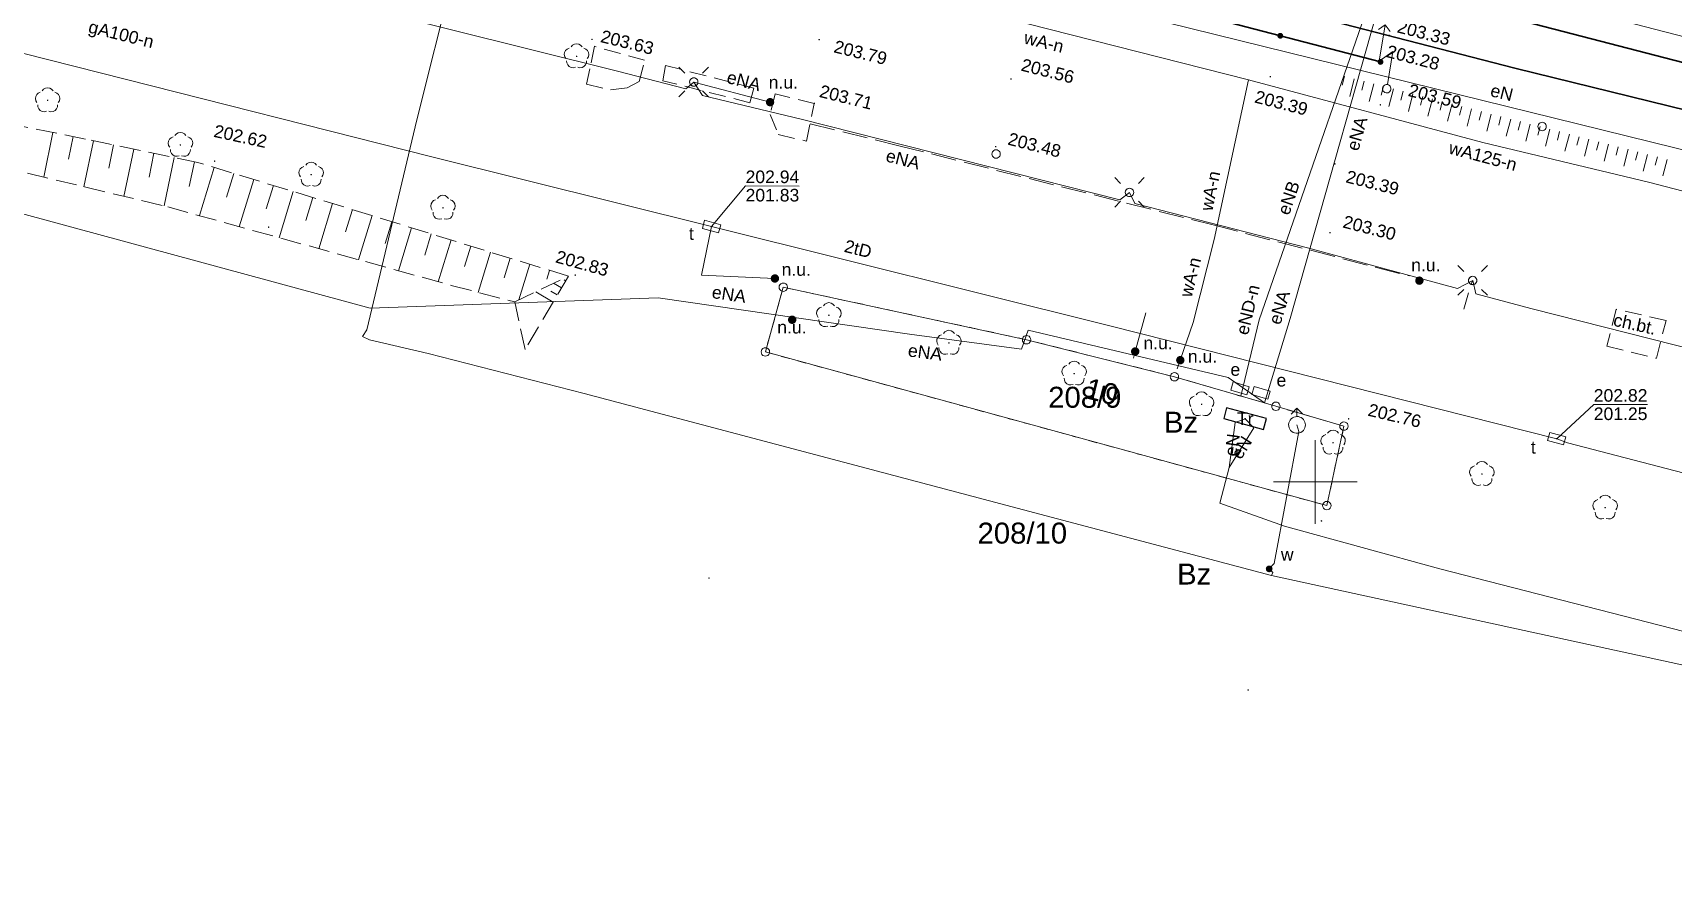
# Model space of a CAD drawing. Extents: x 0 to 7423283, y 0 to 5548300.
# Drawn here: x 7422473.5 to 7422571.3, y 5547626.6 to 5547676.8 of the extents above; entities that cross this region are included whole.
import ezdxf
from ezdxf.enums import TextEntityAlignment as Align

# ---------------------------------------------------------------- set-up
doc = ezdxf.new("R2010")
doc.units = 0
doc.header["$PDSIZE"] = 0.75
for name, pattern in [('PRZER1-1', [2, 1, -1]), ('PRZER2-1', [3, 2, -1]), ('PRZER2_5-1', [3.5, 2.5, -1]), ('PRZER3-1', [4, 3, -1])]:
    doc.linetypes.add(name, pattern=pattern)
doc.layers.get('0').update_dxf_attribs({"linetype": 'CONTINUOUS', "lineweight": 13})
for name, color, linetype, lineweight in [('BUBZ02', 7, 'PRZER2_5-1', 18), ('GEPADR', 7, 'CONTINUOUS', 18), ('GEPADR_O', 7, 'CONTINUOUS', 18), ('GSLKOC', 7, 'CONTINUOUS', 18), ('GSLKOU', 7, 'CONTINUOUS', 18), ('KTCR02', 7, 'PRZER2-1', 18), ('KTCR02_O', 7, 'PRZER2-1', 18), ('KTOK05_01', 7, 'CONTINUOUS', 35), ('KTTR03', 7, 'CONTINUOUS', 35), ('RTPW02', 7, 'CONTINUOUS', 13), ('RTPW02_O', 7, 'CONTINUOUS', 13), ('SUSM', 7, 'CONTINUOUS', 18)]:
    doc.layers.add(name, color=color, linetype=linetype, lineweight=lineweight)
for name, color, linetype, lineweight, true_color in [('EGBD03', 7, 'CONTINUOUS', 18, 0x008000), ('EGBD03_O', 7, 'CONTINUOUS', 18, 0x008000), ('EGBP04', 7, 'CONTINUOUS', 18, 0x008000), ('EGBU01', 7, 'PRZER1-1', 18, 0x008000), ('EGBU01_O', 7, 'PRZER1-1', 18, 0x008000), ('OBOP02', 7, 'CONTINUOUS', 18, 0x008000), ('SUPE04', 1, 'CONTINUOUS', 18, 0xff0000), ('SUPE04_O', 1, 'CONTINUOUS', 18, 0xff0000), ('SUPG05', 7, 'CONTINUOUS', 18, 0xbfbf00), ('SUPG05_O', 7, 'CONTINUOUS', 18, 0xbfbf00), ('SUPK03', 7, 'CONTINUOUS', 18, 0x803300), ('SUPT01', 7, 'CONTINUOUS', 18, 0xff9100), ('SUPT01_O', 7, 'CONTINUOUS', 18, 0xff9100), ('SUPW03', 5, 'CONTINUOUS', 18, 0x0000ff), ('SUPW03_O', 5, 'CONTINUOUS', 18, 0x0000ff), ('SUUS02', 7, 'CONTINUOUS', 18, 0x0a0909), ('SUUS12', 7, 'CONTINUOUS', 25, 0x0a0909), ('SUUS12_O', 7, 'CONTINUOUS', 25, 0x0a0909), ('SUUS15', 7, 'CONTINUOUS', 18, 0xff9100), ('SUUS15_O', 7, 'CONTINUOUS', 18, 0xff9100), ('SUUS18_01', 7, 'CONTINUOUS', 18, 0x0a0909), ('SUUS18_01_O', 7, 'CONTINUOUS', 18, 0x0a0909), ('SUXX_01', 7, 'CONTINUOUS', 18, 0x0a0909)]:
    doc.layers.add(name, color=color, linetype=linetype, lineweight=lineweight, true_color=true_color)
for name, color, linetype, true_color in [('GUPEUB', 7, 'CONTINUOUS', 0x0a0909), ('SUPS01_07', 7, 'CONTINUOUS', 0xff9100), ('SUPS01_07_O', 7, 'CONTINUOUS', 0xff9100), ('SUUS25', 7, 'CONTINUOUS', 0x0a0909), ('SUUS25_O', 7, 'CONTINUOUS', 0x0a0909), ('SUUS30_01', 7, 'CONTINUOUS', 0x0a0909), ('SUUS30_01_O', 7, 'CONTINUOUS', 0x0a0909)]:
    doc.layers.add(name, color=color, linetype=linetype, true_color=true_color)
doc.styles.add('GEO-INFO', font='Arial')

# ---------------------------------------------------------------- blocks, each defined once
blk = doc.blocks.new('EPPGS')
at = {"color": 0}
blk.add_lwpolyline([(0.5, 0), (0.475528, -0.154508), (0.404508, -0.293893), (0.293893, -0.404508), (0.154508, -0.475528), (0, -0.5), (-0.154508, -0.475528), (-0.293893, -0.404508), (-0.404508, -0.293893), (-0.475528, -0.154508), (-0.5, 0), (-0.475528, 0.154508), (-0.404508, 0.293893), (-0.293893, 0.404508), (-0.154508, 0.475528), (0, 0.5), (0.154508, 0.475528), (0.293893, 0.404508), (0.404508, 0.293893), (0.475528, 0.154508)], close=True, dxfattribs=at)
blk = doc.blocks.new('EPPGN')
blk.add_hatch(color=0).paths.add_polyline_path([(-0.09, 0), (-0.085595, -0.027812), (-0.072812, -0.052901), (-0.052901, -0.072812), (-0.027812, -0.085595), (0, -0.09), (0.027812, -0.085595), (0.052901, -0.072812), (0.072812, -0.052901), (0.085595, -0.027812), (0.09, 0), (0.085595, 0.027812), (0.072812, 0.052901), (0.052901, 0.072812), (0.027812, 0.085595), (0, 0.09), (-0.027812, 0.085595), (-0.052901, 0.072812), (-0.072812, 0.052901), (-0.085595, 0.027812)])
blk = doc.blocks.new('POINT')
at = {"color": 0}
blk.add_point((0, 0), dxfattribs=at)
blk = doc.blocks.new('KOLO')
blk.add_hatch(color=0).paths.add_polyline_path([(0, 0.5), (-0.12941, 0.482963), (-0.25, 0.433013), (-0.353553, 0.353553), (-0.433013, 0.25), (-0.482963, 0.12941), (-0.5, 0), (-0.482963, -0.12941), (-0.433013, -0.25), (-0.353553, -0.353553), (-0.25, -0.433013), (-0.12941, -0.482963), (0, -0.5), (0.12941, -0.482963), (0.25, -0.433013), (0.353553, -0.353553), (0.433013, -0.25), (0.482963, -0.12941), (0.5, 0), (0.482963, 0.12941), (0.433013, 0.25), (0.353553, 0.353553), (0.25, 0.433013), (0.12941, 0.482963)])
blk = doc.blocks.new('SPDLP')
blk.add_hatch(color=0).paths.add_polyline_path([(-0.09, 0), (-0.085595, -0.027812), (-0.072812, -0.052901), (-0.052901, -0.072812), (-0.027812, -0.085595), (0, -0.09), (0.027812, -0.085595), (0.052901, -0.072812), (0.072812, -0.052901), (0.085595, -0.027812), (0.09, 0), (0.085595, 0.027812), (0.072812, 0.052901), (0.052901, 0.072812), (0.027812, 0.085595), (0, 0.09), (-0.027812, 0.085595), (-0.052901, 0.072812), (-0.072812, 0.052901), (-0.085595, 0.027812)])
at = {"color": 0}
for points in [[(-1.292703, 0.137547), (-1.355024, 0.389802), (-1.327532, 0.648184), (-1.213525, 0.881678), (-1.026689, 1.062258), (-0.78945, 1.168249), (-0.530282, 1.186929)], [(-0.268652, 1.271938), (-0.048001, 1.40916), (0.20623, 1.462858), (0.463525, 1.426585), (0.693003, 1.304695), (0.867117, 1.11182), (0.964971, 0.871109)], [(1.126667, 0.648554), (1.325358, 0.481106), (1.454989, 0.255912), (1.5, 0), (1.454989, -0.255912), (1.325358, -0.481106), (1.126667, -0.648554)], [(-0.530282, -1.186929), (-0.78945, -1.168249), (-1.026689, -1.062258), (-1.213525, -0.881678), (-1.327532, -0.648184), (-1.355024, -0.389802), (-1.292703, -0.137547)], [(0.964971, -0.871109), (0.867117, -1.11182), (0.693003, -1.304695), (0.463525, -1.426585), (0.20623, -1.462858), (-0.048001, -1.40916), (-0.268652, -1.271938)]]:
    blk.add_lwpolyline(points, dxfattribs=at)
blk = doc.blocks.new('SUSM07_01')
at = {"color": 0}
for points in [[(6.793489, 2.104679), (7.5, 1.4), (6.793489, 0.695321)], [(0.5, 0), (4.5, 0), (3.1, 1.4), (7.5, 1.4)]]:
    blk.add_lwpolyline(points, dxfattribs=at)
blk.add_lwpolyline([(0.5, 0), (0.482963, -0.12941), (0.433013, -0.25), (0.353553, -0.353553), (0.25, -0.433013), (0.12941, -0.482963), (0, -0.5), (-0.12941, -0.482963), (-0.25, -0.433013), (-0.353553, -0.353553), (-0.433013, -0.25), (-0.482963, -0.12941), (-0.5, 0), (-0.482963, 0.12941), (-0.433013, 0.25), (-0.353553, 0.353553), (-0.25, 0.433013), (-0.12941, 0.482963), (0, 0.5), (0.12941, 0.482963), (0.25, 0.433013), (0.353553, 0.353553), (0.433013, 0.25), (0.482963, 0.12941)], close=True, dxfattribs=at)
blk = doc.blocks.new('PROSTOKAT2-1_PELNY')
at = {"color": 0}
blk.add_lwpolyline([(1, 0.5), (1, -0.5), (-1, -0.5), (-1, 0.5)], close=True, dxfattribs=at)
blk = doc.blocks.new('SZAFA1')
at = {"color": 0}
blk.add_lwpolyline([(-1, -0.5), (-1, 0.5), (1, 0.5), (1, -0.5)], close=True, dxfattribs=at)
blk = doc.blocks.new('PION_C')
at = {"color": 0}
blk.add_lwpolyline([(0, 0.5), (0, -0.5)], dxfattribs=at)
blk = doc.blocks.new('OKRAG_PELNY')
at = {"color": 0}
blk.add_lwpolyline([(0.5, 0), (0.482963, -0.12941), (0.433013, -0.25), (0.353553, -0.353553), (0.25, -0.433013), (0.12941, -0.482963), (0, -0.5), (-0.12941, -0.482963), (-0.25, -0.433013), (-0.353553, -0.353553), (-0.433013, -0.25), (-0.482963, -0.12941), (-0.5, 0), (-0.482963, 0.12941), (-0.433013, 0.25), (-0.353553, 0.353553), (-0.25, 0.433013), (-0.12941, 0.482963), (0, 0.5), (0.12941, 0.482963), (0.25, 0.433013), (0.353553, 0.353553), (0.433013, 0.25), (0.482963, 0.12941)], close=True, dxfattribs=at)
blk = doc.blocks.new('SUSM01_01')
at = {"color": 0}
for points in [[(-0.353553, 0.353553), (-0.212132, 0.212132)], [(0.353553, 0.353553), (0.212132, 0.212132)], [(-0.353553, -0.353553), (-0.212132, -0.212132)], [(0.353553, -0.353553), (0.212132, -0.212132)]]:
    blk.add_lwpolyline(points, dxfattribs=at)
blk.add_lwpolyline([(0.1, 0), (0.093969, -0.034202), (0.076604, -0.064279), (0.05, -0.086603), (0.025882, -0.096593), (0, -0.1), (-0.025882, -0.096593), (-0.05, -0.086603), (-0.073305, -0.068017), (-0.090097, -0.043388), (-0.098883, -0.014904), (-0.098883, 0.014904), (-0.090097, 0.043388), (-0.073305, 0.068017), (-0.05, 0.086603), (-0.022252, 0.097493), (0.007473, 0.09972), (0.036534, 0.093087), (0.062349, 0.078183), (0.082624, 0.056332), (0.095557, 0.029476)], close=True, dxfattribs=at)
blk = doc.blocks.new('SUUS02')
at = {"color": 0}
blk.add_lwpolyline([(1, 0), (0.984808, -0.173648), (0.939693, -0.34202), (0.866025, -0.5), (0.766044, -0.642788), (0.642788, -0.766044), (0.5, -0.866025), (0.34202, -0.939693), (0.173648, -0.984808), (0, -1), (-0.173648, -0.984808), (-0.34202, -0.939693), (-0.5, -0.866025), (-0.654861, -0.75575), (-0.786053, -0.618159), (-0.888835, -0.458227), (-0.959493, -0.281733), (-0.995472, -0.095056), (-0.995472, 0.095056), (-0.959493, 0.281733), (-0.888835, 0.458227), (-0.786053, 0.618159), (-0.654861, 0.75575), (-0.5, 0.866025), (-0.327068, 0.945001), (-0.142315, 0.989821), (0.047582, 0.998867), (0.235759, 0.971812), (0.415415, 0.909632), (0.580057, 0.814576), (0.723734, 0.690079), (0.841254, 0.540641), (0.928368, 0.371662), (0.981929, 0.189251)], close=True, dxfattribs=at)
for points in [[(1, 0), (2, 0)], [(1.292893, 0.707107), (2, 0), (1.292893, -0.707107)]]:
    blk.add_lwpolyline(points, dxfattribs=at)

msp = doc.modelspace()

# ---------------------------------------------------------------- linework, layer by layer
at = {"color": 7, "linetype": 'Continuous', "lineweight": 13, "elevation": 100, "flags": 128}
for points in [[(7422550, 5547647.5), (7422550, 5547652.5)], [(7422547.5, 5547650), (7422552.5, 5547650)]]:
    msp.add_lwpolyline(points, dxfattribs=at)
at = {"layer": 'BUBZ02', "color": 7, "linetype": 'PRZER2_5-1', "lineweight": 18, "ltscale": 0.5, "elevation": 10.14}
for points in [[(7422505.45, 5547662.27), (7422493.73, 5547665.88), (7422483.35, 5547669.05), (7422476.65, 5547670.44), (7422463.97, 5547672.98), (7422450.21, 5547675.31), (7422442.79, 5547676.55), (7422440.32, 5547674.5)], [(7422440.32, 5547674.5), (7422449.28, 5547673), (7422464.68, 5547670.44), (7422481.55, 5547666.4), (7422498.46, 5547661.72), (7422502.25, 5547660.73), (7422505.45, 5547662.27)], [(7422502.87, 5547657.9), (7422502.25, 5547660.73), (7422505.45, 5547662.27)], [(7422505.45, 5547662.27), (7422502.87, 5547657.9)]]:
    msp.add_lwpolyline(points, dxfattribs=at)
at = {"layer": 'BUBZ02', "color": 7, "linetype": 'Continuous', "lineweight": 18, "elevation": 10.14, "flags": 128}
for points in [[(7422551.741, 5547674.189), (7422551.605, 5547673.659)], [(7422552.324, 5547674.039), (7422552.052, 5547672.981)], [(7422552.908, 5547673.889), (7422552.772, 5547673.361)], [(7422553.491, 5547673.738), (7422553.219, 5547672.685)], [(7422554.074, 5547673.588), (7422553.939, 5547673.062)], [(7422554.657, 5547673.438), (7422554.387, 5547672.389)], [(7422555.241, 5547673.287), (7422555.106, 5547672.764)], [(7422555.824, 5547673.137), (7422555.554, 5547672.092)], [(7422556.407, 5547672.987), (7422556.273, 5547672.465)], [(7422556.99, 5547672.836), (7422556.722, 5547671.796)], [(7422557.574, 5547672.686), (7422557.44, 5547672.167)], [(7422558.157, 5547672.536), (7422557.89, 5547671.499)], [(7422558.74, 5547672.385), (7422558.607, 5547671.868)], [(7422559.323, 5547672.235), (7422559.057, 5547671.203)], [(7422559.906, 5547672.085), (7422559.774, 5547671.57)], [(7422560.49, 5547671.934), (7422560.225, 5547670.906)], [(7422561.073, 5547671.784), (7422560.941, 5547671.271)], [(7422561.656, 5547671.634), (7422561.392, 5547670.61)], [(7422562.239, 5547671.483), (7422562.108, 5547670.973)], [(7422474.704, 5547670.83), (7422474.171, 5547668.167)], [(7422475.911, 5547670.588), (7422475.64, 5547669.234)], [(7422562.823, 5547671.333), (7422562.56, 5547670.314)], [(7422563.406, 5547671.183), (7422563.275, 5547670.674)], [(7422563.989, 5547671.032), (7422563.727, 5547670.017)], [(7422564.572, 5547670.882), (7422564.442, 5547670.376)], [(7422565.156, 5547670.732), (7422564.895, 5547669.721)], [(7422565.739, 5547670.581), (7422565.609, 5547670.077)], [(7422566.322, 5547670.431), (7422566.063, 5547669.424)], [(7422477.118, 5547670.343), (7422476.548, 5547667.598)], [(7422478.323, 5547670.093), (7422478.034, 5547668.702)], [(7422479.528, 5547669.843), (7422478.943, 5547667.024)], [(7422480.733, 5547669.593), (7422480.437, 5547668.165)], [(7422566.905, 5547670.281), (7422566.776, 5547669.778)], [(7422567.488, 5547670.13), (7422567.23, 5547669.128)], [(7422568.072, 5547669.98), (7422567.943, 5547669.48)], [(7422568.655, 5547669.83), (7422568.398, 5547668.832)], [(7422569.238, 5547669.679), (7422569.11, 5547669.181)], [(7422569.821, 5547669.529), (7422569.565, 5547668.535)], [(7422481.939, 5547669.343), (7422481.339, 5547666.451)], [(7422483.144, 5547669.093), (7422482.837, 5547667.611)], [(7422484.326, 5547668.752), (7422483.447, 5547665.875)], [(7422570.405, 5547669.379), (7422570.277, 5547668.883)], [(7422570.988, 5547669.228), (7422570.733, 5547668.239)], [(7422485.503, 5547668.392), (7422485.069, 5547666.969)], [(7422486.681, 5547668.033), (7422485.821, 5547665.218)], [(7422487.858, 5547667.673), (7422487.433, 5547666.281)], [(7422489.035, 5547667.314), (7422488.194, 5547664.561)], [(7422490.212, 5547666.954), (7422489.797, 5547665.593)], [(7422491.39, 5547666.595), (7422490.568, 5547663.904)], [(7422492.567, 5547666.235), (7422492.161, 5547664.906)], [(7422493.744, 5547665.876), (7422492.935, 5547663.249)], [(7422494.92, 5547665.513), (7422494.521, 5547664.217)], [(7422496.097, 5547665.151), (7422495.309, 5547662.592)], [(7422497.273, 5547664.789), (7422496.884, 5547663.526)], [(7422498.45, 5547664.426), (7422497.682, 5547661.935)], [(7422499.626, 5547664.064), (7422499.248, 5547662.838)], [(7422500.802, 5547663.702), (7422500.063, 5547661.301)], [(7422501.979, 5547663.339), (7422501.617, 5547662.165)], [(7422503.155, 5547662.977), (7422502.5, 5547660.85)], [(7422504.331, 5547662.615), (7422504.172, 5547662.096)], [(7422505.038, 5547661.571), (7422504.571, 5547661.847)], [(7422505.288, 5547661.996), (7422505.197, 5547662.05)], [(7422504.536, 5547660.722), (7422503.502, 5547661.333)], [(7422504.787, 5547661.147), (7422504.412, 5547661.368)]]:
    msp.add_lwpolyline(points, dxfattribs=at)
at = {"layer": 'EGBD03', "color": 96, "linetype": 'Continuous', "lineweight": 18, "true_color": 0x008000, "elevation": 10.3}
msp.add_lwpolyline([(7422517.2, 5547657.75), (7422550.69, 5547648.59), (7422551.71, 5547653.33), (7422547.65, 5547654.51), (7422541.6, 5547656.27), (7422532.78, 5547658.48), (7422518.27, 5547661.61)], close=True, dxfattribs=at)
at = {"layer": 'EGBU01', "color": 7, "linetype": 'Continuous', "lineweight": 18, "elevation": 10.17}
msp.add_lwpolyline([(7422550.69, 5547648.59), (7422551.71, 5547653.33), (7422547.65, 5547654.51), (7422541.6, 5547656.27), (7422532.78, 5547658.48), (7422518.27, 5547661.61), (7422517.2, 5547657.75)], close=True, dxfattribs=at)
at = {"layer": 'EGBU01', "color": 96, "linetype": 'PRZER1-1', "lineweight": 18, "ltscale": 0.5, "true_color": 0x008000, "elevation": 10.18}
msp.add_lwpolyline([(7422550.69, 5547648.59), (7422551.71, 5547653.33), (7422547.65, 5547654.51), (7422541.6, 5547656.27), (7422532.78, 5547658.48), (7422518.27, 5547661.61), (7422517.2, 5547657.75)], close=True, dxfattribs=at)
at = {"layer": 'GSLKOC', "color": 7, "linetype": 'PRZER2-1', "lineweight": 18, "ltscale": 0.5, "elevation": 10.18}
msp.add_lwpolyline([(7422558.86, 5547660.31), (7422559.35, 5547661.95)], dxfattribs=at)
at = {"layer": 'GSLKOU', "color": 7, "linetype": 'PRZER3-1', "lineweight": 18, "ltscale": 0.5, "elevation": 10.18}
msp.add_lwpolyline([(7422519.87, 5547671.34), (7422525.17, 5547670.04), (7422543.9, 5547665.32), (7422555.6, 5547662.28)], dxfattribs=at)
at = {"layer": 'KTCR02', "color": 7, "linetype": 'PRZER2-1', "lineweight": 18, "ltscale": 0.5, "elevation": 10.18}
for points in [[(7422506.54, 5547673.72), (7422507.97, 5547673.37), (7422508.95, 5547673.49), (7422509.68, 5547673.88), (7422510, 5547675.14), (7422507, 5547675.97), (7422506.73, 5547674.63)], [(7422516.52, 5547673.47), (7422516.28, 5547672.61), (7422511.09, 5547673.92), (7422511.24, 5547674.83)], [(7422517.79, 5547673.14), (7422517.49, 5547671.91), (7422517.97, 5547670.71), (7422519.65, 5547670.32), (7422520.12, 5547672.57)], [(7422567.95, 5547660.3), (7422567.39, 5547658.1), (7422570.35, 5547657.37), (7422570.92, 5547659.63)]]:
    msp.add_lwpolyline(points, close=True, dxfattribs=at)
at = {"layer": 'KTOK05_01', "color": 7, "linetype": 'Continuous', "lineweight": 35, "elevation": 10.18}
msp.add_lwpolyline([(7422553.89, 5547675.04), (7422527.42, 5547681.94)], dxfattribs=at)
at = {"layer": 'KTTR03', "color": 7, "linetype": 'Continuous', "lineweight": 35, "elevation": 10.18}
for points in [[(7422612.99, 5547664.98), (7422579.76, 5547672.97), (7422560.34, 5547678), (7422530.39, 5547685.66), (7422509.53, 5547691.05), (7422495.78, 5547694.59), (7422468.42, 5547701.52), (7422427.08, 5547712.17), (7422382.73, 5547723.56), (7422347.87, 5547732.42), (7422303.11, 5547744.07)], [(7422303.23, 5547741.2), (7422317.67, 5547737.46), (7422338.72, 5547731.88), (7422358.58, 5547726.81), (7422393.65, 5547717.91), (7422442.72, 5547705.33), (7422464.09, 5547699.86), (7422510.08, 5547688.04), (7422561.91, 5547674.67), (7422612.32, 5547662.29)]]:
    msp.add_lwpolyline(points, dxfattribs=at)
at = {"layer": 'SUPE04', "color": 1, "linetype": 'Continuous', "lineweight": 18, "true_color": 0xff0000, "elevation": 10.18}
for points in [[(7422630.54, 5547740.83), (7422631.19, 5547740.2), (7422631.87, 5547738.88), (7422633.31, 5547725.23), (7422633.68, 5547720.3), (7422634.17, 5547709.33), (7422635.38, 5547687.29), (7422635.62, 5547676.18), (7422636.06, 5547663.21), (7422605.44, 5547670.83), (7422593.85, 5547673.9), (7422555.32, 5547683.48), (7422554.8, 5547682.01), (7422548.51, 5547659.74), (7422546.97, 5547654.71)], [(7422383.96, 5547689.95), (7422394.64, 5547687.03), (7422417.94, 5547680.85), (7422432.65, 5547677), (7422458.23, 5547669.95), (7422493.63, 5547660.36), (7422510.81, 5547660.97), (7422525.79, 5547658.82), (7422532.48, 5547657.92), (7422532.88, 5547659.05), (7422544.81, 5547656.22), (7422546.97, 5547654.71)], [(7422462.8, 5547686.14), (7422492.88, 5547678.39), (7422493.05, 5547678.19), (7422493.3, 5547678.25), (7422508.39, 5547674.49), (7422512.45, 5547673.43), (7422512.93, 5547673.84), (7422513.45, 5547673.04), (7422519.34, 5547671.63), (7422538.34, 5547666.82), (7422538.92, 5547667.26), (7422539.23, 5547666.59), (7422549.53, 5547663.95), (7422558.48, 5547661.53), (7422559.39, 5547662.01), (7422559.58, 5547661.22), (7422562.94, 5547660.33), (7422579.96, 5547656.01)], [(7422554.94, 5547683.56), (7422546.66, 5547659.67)], [(7422639.95, 5547652.72), (7422638.05, 5547653.5), (7422538.23, 5547678.1), (7422533.08, 5547679.4), (7422529.02, 5547680.14)], [(7422512.93, 5547673.84), (7422517.48, 5547672.64)], [(7422545.56, 5547655.12), (7422546.66, 5547659.67)], [(7422544.86, 5547650.87), (7422545.23, 5547653.54), (7422545.82, 5547653.77)], [(7422544.86, 5547650.87), (7422546.34, 5547653.23), (7422545.82, 5547653.77)], [(7422633.52, 5547631.922), (7422632.48, 5547631.79), (7422632.32, 5547630.63), (7422630.22, 5547626.62), (7422621.4, 5547628.67), (7422615.5, 5547630.15), (7422595.11, 5547635.25), (7422576.4, 5547639.96), (7422557.42, 5547644.83), (7422548.17, 5547647.36), (7422544.3, 5547648.74), (7422544.86, 5547650.87)]]:
    msp.add_lwpolyline(points, dxfattribs=at)
at = {"layer": 'SUPG05', "color": 52, "linetype": 'Continuous', "lineweight": 18, "true_color": 0xbfbf00, "elevation": 10.18}
msp.add_lwpolyline([(7422539.9, 5547660.09), (7422539.26, 5547657.78), (7422539.15, 5547657.38)], dxfattribs=at)
at = {"layer": 'SUPK03', "color": 36, "linetype": 'Continuous', "lineweight": 18, "true_color": 0x803300, "elevation": 10.18}
msp.add_lwpolyline([(7422498.729, 5547696.791), (7422499.248, 5547695.093), (7422520.272, 5547689.718), (7422535.489, 5547685.968), (7422574.01, 5547676.018), (7422588.189, 5547672.537), (7422589.197, 5547670.986), (7422590.652, 5547671.944), (7422597.901, 5547669.989), (7422631.062, 5547660.93), (7422639.387, 5547658.942)], dxfattribs=at)
at = {"layer": 'SUPS01_07_O', "color": 30, "linetype": 'Continuous', "lineweight": 9, "true_color": 0xff9100, "elevation": 10.8, "flags": 128}
for points in [[(7422519.223, 5547667.642), (7422516.02, 5547667.643), (7422513.99, 5547665.22)], [(7422516.02, 5547667.643), (7422519.223, 5547667.642)], [(7422569.813, 5547654.612), (7422566.61, 5547654.613), (7422564.4, 5547652.58)], [(7422566.61, 5547654.613), (7422569.813, 5547654.612)]]:
    msp.add_lwpolyline(points, dxfattribs=at)
at = {"layer": 'SUPT01', "color": 30, "linetype": 'Continuous', "lineweight": 18, "true_color": 0xff9100, "elevation": 10.18}
for points in [[(7422513.99, 5547665.22), (7422497.31, 5547669.38), (7422457.73, 5547679.41), (7422456.96, 5547679.76)], [(7422513.99, 5547665.22), (7422513.39, 5547662.32), (7422517.77, 5547662.13)], [(7422513.99, 5547665.22), (7422537.74, 5547659.3), (7422564.4, 5547652.58)], [(7422564.4, 5547652.58), (7422565.04, 5547652.33), (7422585.77, 5547646.95), (7422632.01, 5547635.22), (7422653.66, 5547629.66), (7422654.33, 5547629.56)]]:
    msp.add_lwpolyline(points, dxfattribs=at)
at = {"layer": 'SUPW03', "color": 5, "linetype": 'Continuous', "lineweight": 18, "true_color": 0x0000ff, "elevation": 10.18}
for points in [[(7422493.18, 5547658.68), (7422493.42, 5547659.06), (7422496.41, 5547671.59), (7422504.93, 5547705.47), (7422505.12, 5547706.74), (7422505.48, 5547708.72), (7422508.83, 5547721.46)], [(7422524.86, 5547679.35), (7422546.01, 5547673.97)], [(7422546.01, 5547673.97), (7422543.96, 5547664.46), (7422542.72, 5547659.51), (7422541.95, 5547657.26), (7422541.77, 5547656.75)], [(7422546.01, 5547673.97), (7422560, 5547670.23), (7422569.88, 5547667.87), (7422589.85, 5547662.69), (7422593.84, 5547661.58), (7422611.76, 5547656.93)], [(7422493.18, 5547658.68), (7422493.58, 5547658.47), (7422497.08, 5547657.65), (7422506.4, 5547655.28), (7422547.38, 5547644.42)], [(7422547.38, 5547644.42), (7422547.46, 5547644.61), (7422547.25, 5547644.82), (7422547.54, 5547645.13), (7422549.02, 5547653), (7422548.91, 5547653.4)], [(7422595.98, 5547633.86), (7422547.38, 5547644.42)]]:
    msp.add_lwpolyline(points, dxfattribs=at)
at = {"layer": 'SUUS12', "color": 18, "linetype": 'Continuous', "lineweight": 25, "true_color": 0x0a0909, "elevation": 10.23}
msp.add_lwpolyline([(7422547.1, 5547653.78), (7422544.7, 5547654.41), (7422544.54, 5547653.78), (7422546.91, 5547653.12)], close=True, dxfattribs=at)

# ---------------------------------------------------------------- block references
at = {"layer": 'EGBP04', "color": 96, "lineweight": 18, "true_color": 0x008000, "xscale": 0.5, "yscale": 0.5, "rotation": 90}
for name, p in [('EPPGN', (7422487.57, 5547665.19, 10.32)), ('EPPGS', (7422518.27, 5547661.61, 10.32)), ('EPPGS', (7422532.78, 5547658.48, 10.32)), ('EPPGS', (7422517.2, 5547657.75, 10.32)), ('EPPGS', (7422541.6, 5547656.27, 10.32)), ('EPPGS', (7422547.65, 5547654.51, 10.32)), ('EPPGS', (7422551.71, 5547653.33, 10.32)), ('EPPGS', (7422550.69, 5547648.59, 10.32)), ('EPPGN', (7422513.84, 5547644.27, 10.32)), ('EPPGN', (7422546, 5547637.6, 10.32))]:
    msp.add_blockref(name, p, dxfattribs=at)
at = {"layer": 'GEPADR', "color": 7, "lineweight": 18, "rotation": 90}
msp.add_blockref('POINT', (7422536.342, 5547654.975, 10.28), dxfattribs=at)
at = {"layer": 'GUPEUB', "color": 18, "lineweight": 5, "true_color": 0x0a0909, "rotation": 90}
msp.add_blockref('POINT', (7422545.82, 5547653.77, 10.24), dxfattribs=at)
at = {"layer": 'KTOK05_01', "color": 7, "lineweight": 35, "xscale": 0.35, "yscale": 0.35, "rotation": 90}
for p in [(7422547.912, 5547676.598, 10.18), (7422553.89, 5547675.04, 10.18)]:
    msp.add_blockref('KOLO', p, dxfattribs=at)
at = {"layer": 'OBOP02', "color": 96, "lineweight": 18, "true_color": 0x008000, "xscale": 0.5, "yscale": 0.5, "rotation": 90}
for p in [(7422505.94, 5547675.37, 10.12), (7422474.39, 5547672.75, 10.12), (7422482.31, 5547670.09, 10.12), (7422490.11, 5547668.32, 10.12), (7422497.97, 5547666.34, 10.12), (7422520.99, 5547659.94, 10.12), (7422528.15, 5547658.29, 10.12), (7422535.62, 5547656.46, 10.12), (7422543.22, 5547654.63, 10.12), (7422551.06, 5547652.34, 10.12), (7422559.94, 5547650.47, 10.12), (7422567.29, 5547648.47, 10.12)]:
    msp.add_blockref('SPDLP', p, dxfattribs=at)
at = {"layer": 'RTPW02', "color": 7, "lineweight": 13, "xscale": 0.09, "yscale": 0.09, "rotation": 90}
for p in [(7422506.86, 5547676.38, 10.2), (7422520.41, 5547676.37, 10.2), (7422554.41, 5547676.62, 10.2), (7422553.89, 5547675.04, 10.2), (7422531.85, 5547674.02, 10.2), (7422547.32, 5547674.16, 10.2), (7422520.12, 5547672.57, 10.2), (7422553.88, 5547672.48, 10.2), (7422530.94, 5547669.99, 10.2), (7422484.35, 5547669.12, 10.2), (7422551.17, 5547668.96, 10.2), (7422550.88, 5547664.86, 10.2), (7422505.86, 5547662.33, 10.2), (7422551.99, 5547653.76, 10.2), (7422550.37, 5547647.68, 10.2)]:
    msp.add_blockref('KOLO', p, dxfattribs=at)
at = {"layer": 'SUPS01_07', "color": 30, "lineweight": 5, "true_color": 0xff9100, "xscale": 0.09, "yscale": 0.09, "rotation": 90}
for p in [(7422513.99, 5547665.22, 10.24), (7422564.4, 5547652.58, 10.24)]:
    msp.add_blockref('KOLO', p, dxfattribs=at)
at = {"layer": 'SUSM', "color": 7, "lineweight": 18}
for name, p, xscale, yscale, rotation in [('SUSM07_01', (7422554.26, 5547673.44, 10.24), 0.5, 0.5, 80.71495631869367), ('SUSM01_01', (7422512.93, 5547673.84, 10.24), 2.5, 2.5, 90), ('OKRAG_PELNY', (7422512.93, 5547673.84, 10.24), 0.5, 0.5, 90), ('OKRAG_PELNY', (7422563.53, 5547671.19, 10.24), 0.5, 0.5, 90), ('OKRAG_PELNY', (7422530.96, 5547669.55, 10.24), 0.5, 0.5, 90), ('SUSM01_01', (7422538.92, 5547667.26, 10.24), 2.5, 2.5, 90), ('OKRAG_PELNY', (7422538.92, 5547667.26, 10.24), 0.5, 0.5, 90), ('SUSM01_01', (7422559.39, 5547662.01, 10.24), 2.5, 2.5, 90), ('OKRAG_PELNY', (7422559.39, 5547662.01, 10.24), 0.5, 0.5, 90)]:
    msp.add_blockref(name, p, dxfattribs=dict(at, xscale=xscale, yscale=yscale, rotation=rotation))
at = {"layer": 'SUUS02', "color": 18, "lineweight": 18, "true_color": 0x0a0909, "xscale": 0.5, "yscale": 0.5, "rotation": 90}
msp.add_blockref('SUUS02', (7422548.91, 5547653.4, 10.24), dxfattribs=at)
at = {"layer": 'SUUS15', "color": 30, "lineweight": 18, "true_color": 0xff9100, "xscale": 0.5, "yscale": 0.5, "rotation": 344.2911393281063}
for p in [(7422513.99, 5547665.22, 10.24), (7422564.4, 5547652.58, 10.24)]:
    msp.add_blockref('PROSTOKAT2-1_PELNY', p, dxfattribs=at)
at = {"layer": 'SUUS18_01', "color": 18, "lineweight": 18, "true_color": 0x0a0909, "xscale": 0.5, "yscale": 0.5}
for p, rotation in [((7422545.51, 5547655.58, 10.24), 343.779585480029), ((7422546.76, 5547655.31, 10.24), 343.9987799108731)]:
    msp.add_blockref('SZAFA1', p, dxfattribs=dict(at, rotation=rotation))
at = {"layer": 'SUUS25', "color": 18, "lineweight": 5, "true_color": 0x0a0909, "xscale": 0.4, "yscale": 0.4, "rotation": 359.9997925898467}
msp.add_blockref('KOLO', (7422547.25, 5547644.82, 10.24), dxfattribs=at)
at = {"layer": 'SUUS30_01', "color": 18, "lineweight": 5, "true_color": 0x0a0909, "xscale": 0.5, "yscale": 0.5, "rotation": 90}
for p in [(7422517.48, 5547672.64, 10.24), (7422517.77, 5547662.13, 10.24), (7422556.21, 5547662, 10.24), (7422518.8, 5547659.67, 10.24), (7422539.26, 5547657.78, 10.24), (7422541.95, 5547657.26, 10.24)]:
    msp.add_blockref('KOLO', p, dxfattribs=at)
at = {"layer": 'SUXX_01', "color": 18, "lineweight": 18, "true_color": 0x0a0909, "xscale": 0.5, "yscale": 0.5, "rotation": 76.66054065944849}
msp.add_blockref('PION_C', (7422545.56, 5547655.12, 10.24), dxfattribs=at)

# ---------------------------------------------------------------- texts
at = {"layer": 'EGBD03_O', "color": 96, "linetype": 'Continuous', "lineweight": 0, "true_color": 0x008000, "style": 'GEO-INFO'}
for s, p in [('208/9', (7422536.255, 5547655.074, 10.8)), ('208/10', (7422532.527, 5547646.976, 10.8))]:
    msp.add_text(s, height=1.25, dxfattribs=at).set_placement(p, align=Align.MIDDLE)
at = {"layer": 'EGBU01_O', "color": 96, "linetype": 'Continuous', "lineweight": 0, "true_color": 0x008000, "style": 'GEO-INFO'}
for p in [(7422541.992, 5547653.563, 10.8), (7422542.777, 5547644.511, 10.8)]:
    msp.add_text('Bz', height=1.25, dxfattribs=at).set_placement(p, align=Align.MIDDLE)
at = {"layer": 'GEPADR_O', "color": 7, "linetype": 'Continuous', "lineweight": 0, "style": 'GEO-INFO'}
msp.add_text('10', height=1.25, rotation=345.96355, dxfattribs=at).set_placement((7422537.12, 5547654.78, 10.8), align=Align.CENTER)
at = {"layer": 'KTCR02_O', "color": 7, "linetype": 'Continuous', "lineweight": 0, "style": 'GEO-INFO'}
msp.add_text('ch.bt.', height=0.75, rotation=347.41272, dxfattribs=at).set_placement((7422569.064, 5547659.422, 10.8), align=Align.MIDDLE)
at = {"layer": 'RTPW02_O', "color": 7, "linetype": 'Continuous', "lineweight": 0, "style": 'GEO-INFO'}
for s, rotation, p in [('203.33', 345.56773, (7422554.83, 5547676.81, 10.8)), ('203.63', 346.09843, (7422507.32, 5547676.23, 10.8)), ('203.79', 346.13518, (7422521.23, 5547675.62, 10.8)), ('203.28', 345.46533, (7422554.19, 5547675.34, 10.8)), ('203.56', 345.76643, (7422532.4, 5547674.53, 10.8)), ('203.71', 346.03131, (7422520.37, 5547672.96, 10.8)), ('203.39', 345.59797, (7422546.33, 5547672.63, 10.8)), ('203.59', 345.72846, (7422555.49, 5547673.02, 10.8)), ('202.62', 347.81768, (7422484.25, 5547670.58, 10.8)), ('203.48', 345.72846, (7422531.61, 5547670.12, 10.8)), ('203.39', 345.73078, (7422551.77, 5547667.87, 10.8)), ('203.30', 345.65985, (7422551.59, 5547665.18, 10.8)), ('202.83', 344.54995, (7422504.63, 5547663.1, 10.8)), ('202.76', 346.67171, (7422553.09, 5547653.96, 10.8))]:
    msp.add_text(s, height=0.75, rotation=rotation, dxfattribs=at).set_placement(p)
at = {"layer": 'SUPE04_O', "color": 1, "linetype": 'Continuous', "lineweight": 0, "true_color": 0xff0000, "style": 'GEO-INFO'}
for s, rotation, p in [('eNA', 345.39304, (7422514.84, 5547673.8, 10.8)), ('eN', 346.15548, (7422560.39, 5547673.01, 10.8)), ('eNA', 74.00826, (7422552.56, 5547669.68, 10.8)), ('eNA', 345.80124, (7422524.33, 5547669.12, 10.8)), ('eNB', 71.16136, (7422548.43, 5547665.85, 10.8)), ('eNA', 351.5851, (7422513.97, 5547660.97, 10.8)), ('eND-n', 76.27749, (7422545.98, 5547658.71, 10.8)), ('eNA', 72.94647, (7422547.91, 5547659.32, 10.8)), ('eNA', 352.58288, (7422525.67, 5547657.49, 10.8))]:
    msp.add_text(s, height=0.75, rotation=rotation, dxfattribs=at).set_placement(p)
for rotation, p in [(82.11038, (7422545.045, 5547652.205, 10.8)), (57.90741, (7422545.6, 5547652.05, 10.8))]:
    msp.add_text('eN', height=0.75, rotation=rotation, dxfattribs=at).set_placement(p, align=Align.MIDDLE)
at = {"layer": 'SUPG05_O', "color": 18, "linetype": 'Continuous', "lineweight": 0, "true_color": 0x0a0909, "style": 'GEO-INFO'}
msp.add_text('gA100-n', height=0.75, rotation=346.16198, dxfattribs=at).set_placement((7422476.77, 5547676.8, 10.8))
at = {"layer": 'SUPS01_07_O', "color": 30, "linetype": 'Continuous', "lineweight": 0, "true_color": 0xff9100, "style": 'GEO-INFO'}
for s, p in [('202.94', (7422516.02, 5547667.815)), ('201.83', (7422516.02, 5547666.72)), ('202.82', (7422566.61, 5547654.785)), ('201.25', (7422566.61, 5547653.69))]:
    msp.add_text(s, height=0.75, rotation=359.99979, dxfattribs=at).set_placement(p)
at = {"layer": 'SUPT01_O', "color": 30, "linetype": 'Continuous', "lineweight": 0, "true_color": 0xff9100, "style": 'GEO-INFO'}
msp.add_text('2tD', height=0.75, rotation=345.79302, dxfattribs=at).set_placement((7422521.85, 5547663.73, 10.8))
at = {"layer": 'SUPW03_O', "color": 5, "linetype": 'Continuous', "lineweight": 0, "true_color": 0x0000ff, "style": 'GEO-INFO'}
for s, rotation, p in [('wA-n', 345.96355, (7422532.57, 5547676.15, 10.8)), ('wA125-n', 345.14117, (7422557.91, 5547669.59, 10.8)), ('wA-n', 78.3405, (7422543.86, 5547666.11, 10.8)), ('wA-n', 75.96355, (7422542.62, 5547660.96, 10.8))]:
    msp.add_text(s, height=0.75, rotation=rotation, dxfattribs=at).set_placement(p)
at = {"layer": 'SUUS12_O', "color": 18, "linetype": 'Continuous', "lineweight": 0, "true_color": 0x0a0909, "style": 'GEO-INFO'}
msp.add_text('Tr', height=0.75, dxfattribs=at).set_placement((7422545.82, 5547653.77, 10.8), align=Align.MIDDLE)
at = {"layer": 'SUUS15_O', "color": 30, "linetype": 'Continuous', "lineweight": 0, "true_color": 0xff9100, "style": 'GEO-INFO'}
for p in [(7422512.64, 5547664.43, 10.8), (7422562.86, 5547651.69, 10.8)]:
    msp.add_text('t', height=0.75, rotation=359.99979, dxfattribs=at).set_placement(p)
at = {"layer": 'SUUS18_01_O', "color": 18, "linetype": 'Continuous', "lineweight": 0, "true_color": 0x0a0909, "style": 'GEO-INFO'}
for p in [(7422544.94, 5547656.33, 10.8), (7422547.69, 5547655.69, 10.8)]:
    msp.add_text('e', height=0.75, rotation=359.99979, dxfattribs=at).set_placement(p)
at = {"layer": 'SUUS25_O', "color": 18, "linetype": 'Continuous', "lineweight": 0, "true_color": 0x0a0909, "style": 'GEO-INFO'}
msp.add_text('w', height=0.75, rotation=359.99979, dxfattribs=at).set_placement((7422547.95, 5547645.31, 10.8))
at = {"layer": 'SUUS30_01_O', "color": 18, "linetype": 'Continuous', "lineweight": 0, "true_color": 0x0a0909, "style": 'GEO-INFO'}
for p in [(7422517.4, 5547673.45, 10.8), (7422518.17, 5547662.29, 10.8), (7422555.72, 5547662.56, 10.8), (7422517.91, 5547658.85, 10.8), (7422539.75, 5547657.91, 10.8), (7422542.4, 5547657.11, 10.8)]:
    msp.add_text('n.u.', height=0.75, rotation=359.99979, dxfattribs=at).set_placement(p)

doc.saveas('drawing.dxf')
